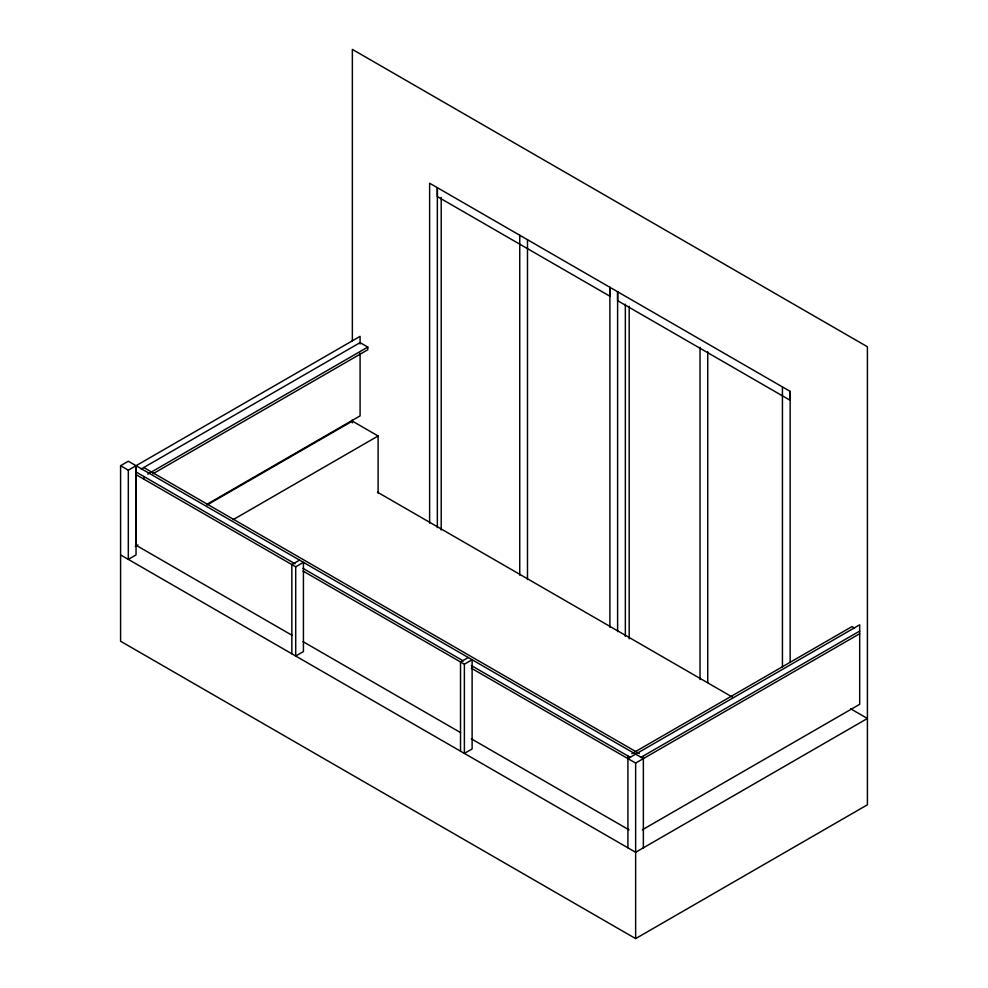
<?xml version="1.0" encoding="UTF-8"?>
<svg xmlns="http://www.w3.org/2000/svg" width="988" height="988" viewBox="0 0 988 988"><rect width="100%" height="100%" fill="white"/><g stroke="black" fill="none" stroke-linecap="round" stroke-linejoin="round"><path stroke-width="1.48" d="M429.619 523.134L429.619 183.212L790.153 391.372L790.153 400.288L617.611 300.673L617.611 291.756L617.611 631.665M437.351 527.592L437.351 187.671L437.351 196.6L609.892 296.215L609.892 287.286L609.892 627.207M441.204 529.963L441.204 197.439M519.75 575.177L519.75 235.255M527.481 579.635L527.481 239.714M625.342 636.445L625.342 304.205M629.195 638.816L629.195 306.292M700.023 679.559L700.023 347.331M707.741 682.473L707.741 351.79M782.434 666.838L782.434 386.901M790.153 662.071L790.153 391.372M352.358 341.107L352.358 49.4L867.415 346.763L867.415 804.788L635.642 938.6L120.585 641.237L120.585 465.706L128.317 461.248L643.361 758.611M120.585 465.706L128.317 470.177L360.089 336.352L360.089 344.009M141.185 469.004L360.089 342.626L367.808 347.084L367.808 349.74L153.103 473.697M147.768 474.129L367.808 347.084M206.727 504.423L360.089 415.886L360.089 353.185M135.245 546.463L137.9 544.919M207.171 504.93L352.358 421.11L378.108 435.98L378.108 493.012M233.23 519.626L378.108 435.98M299.574 560.122L291.843 564.58L291.843 653.797M295.708 566.816L303.427 562.357L303.427 651.561L295.708 656.02L295.708 566.816L136.035 474.635M468.25 657.514L460.519 661.972L460.519 751.176M464.385 664.195L472.116 659.737L472.116 748.953L464.385 753.412L464.385 664.195L303.02 571.039M631.912 753.646L851.965 626.602L854.534 628.096M627.911 758.611L859.684 624.799L859.684 704.321L642.311 829.821M640.792 757.45L859.684 631.073M471.338 668.209L635.642 763.069L859.684 633.716M850.668 708.804L867.415 718.474L635.642 852.286L120.585 554.923M377.453 492.172L732.787 697.318M143.766 467.522L639.36 753.646M136.035 471.98L295.004 563.753M303.02 568.384L463.323 660.935M471.338 665.554L630.492 757.45M292.337 635.469L136.035 545.228L136.035 465.706L136.035 554.923L128.317 559.381L128.317 470.177M303.02 641.632L460.643 732.639M471.338 738.814L628.961 829.821M643.361 755.956L643.361 847.828M635.642 763.069L635.642 938.6M627.911 755.956L627.911 847.828M352.358 419.826L352.358 422.913M143.766 476.438L143.766 479.094"/></g></svg>
